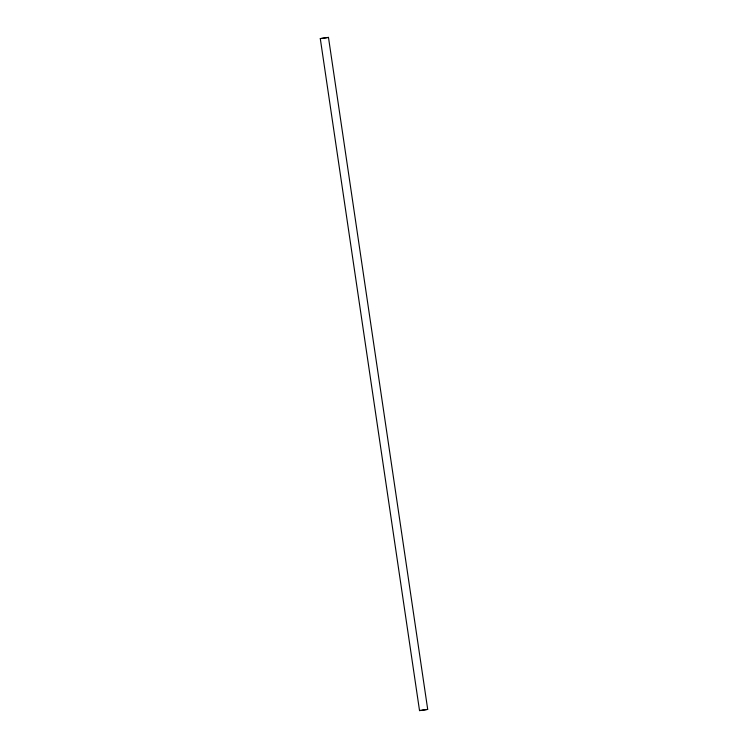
<?xml version="1.0" encoding="UTF-8"?>
<svg xmlns="http://www.w3.org/2000/svg" width="748" height="748" viewBox="0 0 748 748"><rect width="100%" height="100%" fill="white"/><g stroke="black" fill="none" stroke-linecap="round" stroke-linejoin="round"><path stroke-width="1.12" d="M320.294 38.615L328.475 37.4L427.706 709.385L423.901 710.002L419.525 710.6L320.294 38.615L328.475 37.4M419.525 710.6L421.32 710.291M427.641 709.413L422.283 710.142"/></g></svg>
